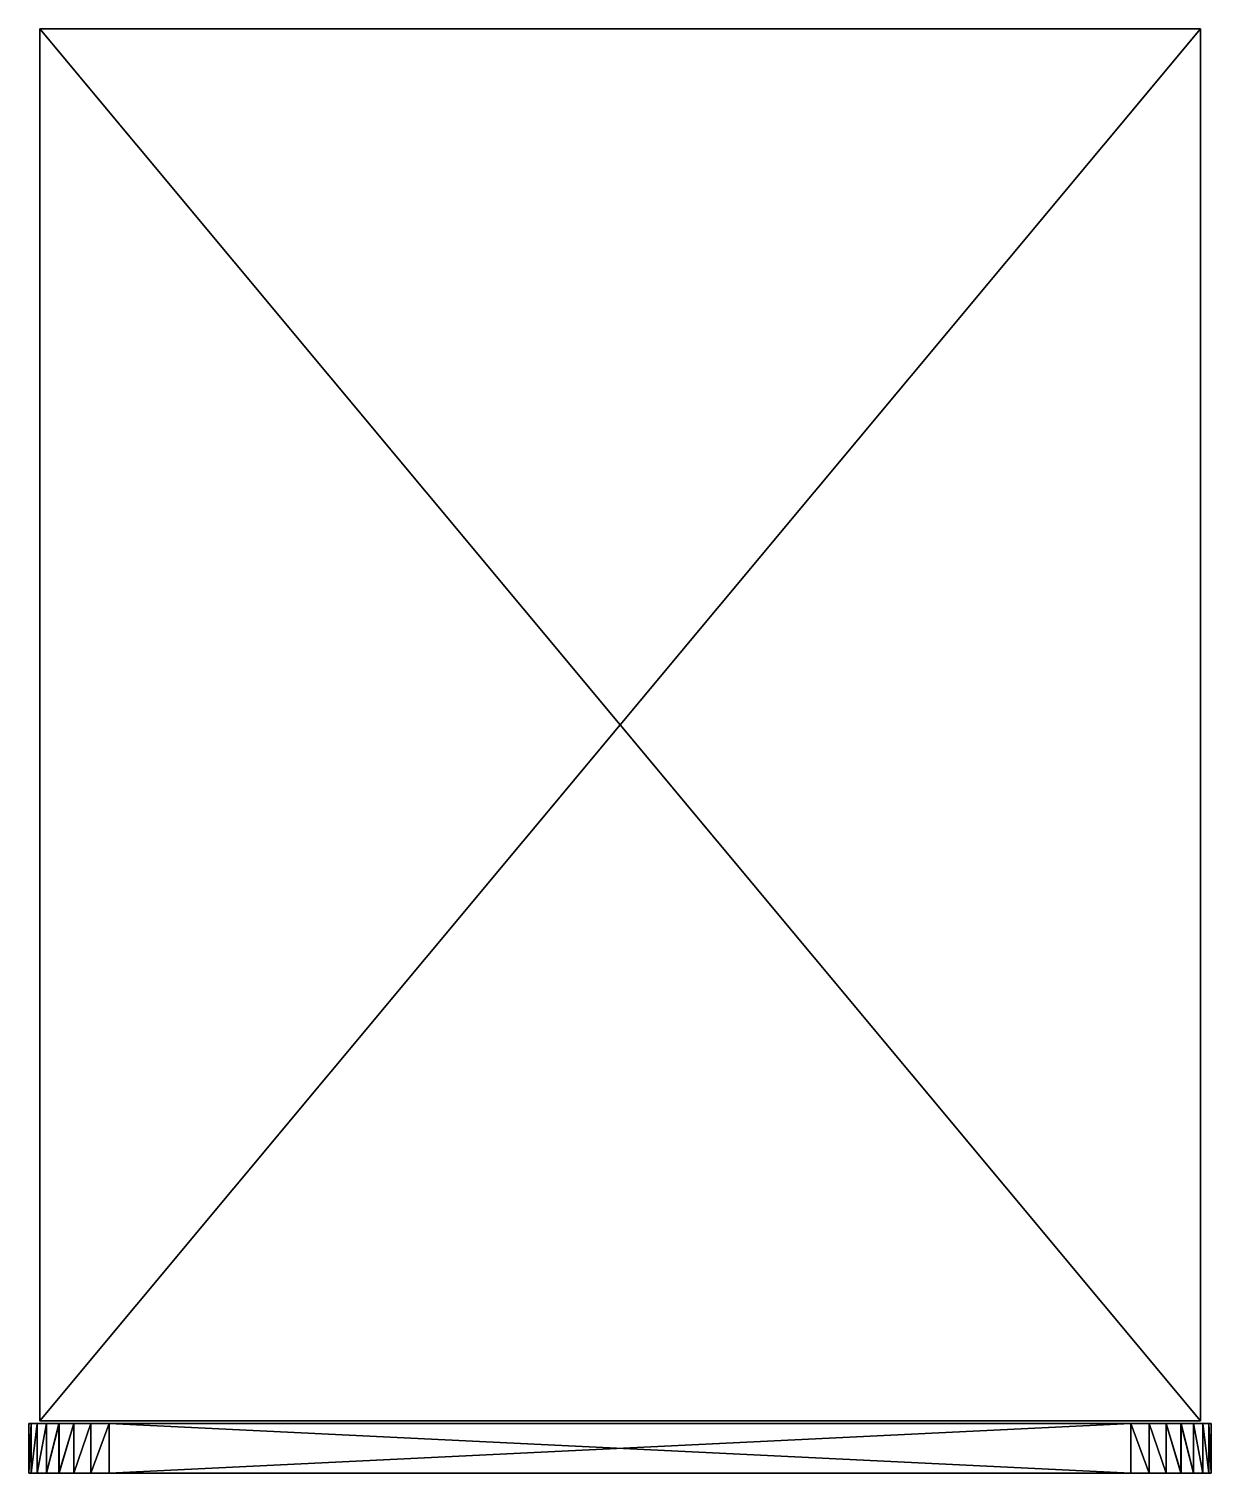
# Model space of a CAD drawing. Header units: centimetres. Extents: x -237 to 237, y -290 to 290.
import ezdxf

# ---------------------------------------------------------------- set-up
doc = ezdxf.new("R2010")
doc.units = ezdxf.units.CM
doc.layers.add('beige', color=7, linetype='Continuous', true_color=0x1c1cb1)
doc.layers.add('grey', color=7, linetype='Continuous', true_color=0x1c1cb1)

msp = doc.modelspace()

# ---------------------------------------------------------------- meshes
at = {"layer": 'beige', "color": 93, "true_color": 0x57e157}
mesh = msp.add_polyface(dxfattribs=at)
corners = [(-205.21, -270.22, 1085.78), (-212.6, -270.22, 1084.93), (-219.39, -270.22, 1082.5), (-225.37, -270.22, 1078.69), (-230.37, -270.22, 1073.69), (-234.18, -270.22, 1067.7), (-236.61, -270.22, 1060.92), (-237.46, -270.22, 1053.53), (-205.21, -290.22, 1085.78), (-212.6, -290.22, 1084.93), (-219.39, -290.22, 1082.5), (-225.37, -290.22, 1078.69), (-230.37, -290.22, 1073.69), (-234.18, -290.22, 1067.7), (-236.61, -290.22, 1060.92), (-237.46, -290.22, 1053.53), (-205.21, -270.22, -1081.48), (-212.6, -270.22, -1080.63), (-212.6, -290.22, -1080.63), (-205.21, -290.22, -1081.48), (-219.39, -270.22, -1078.2), (-219.39, -290.22, -1078.2), (-225.38, -270.22, -1074.39), (-225.38, -290.22, -1074.39), (-230.37, -270.22, -1069.39), (-230.37, -290.22, -1069.39), (-234.18, -270.22, -1063.4), (-234.18, -290.22, -1063.4), (-236.61, -270.22, -1056.61), (-236.61, -290.22, -1056.61), (-237.46, -270.22, -1049.22), (-237.46, -290.22, -1049.22), (205.21, -270.22, 1085.78), (212.6, -270.22, 1084.93), (212.6, -290.22, 1084.93), (205.21, -290.22, 1085.78), (219.39, -270.22, 1082.5), (219.39, -290.22, 1082.5), (225.38, -270.22, 1078.69), (225.38, -290.22, 1078.69), (230.37, -270.22, 1073.69), (230.37, -290.22, 1073.69), (234.18, -270.22, 1067.7), (234.18, -290.22, 1067.7), (236.61, -270.22, 1060.92), (236.61, -290.22, 1060.92), (237.46, -270.22, 1053.53), (237.46, -290.22, 1053.53), (237.46, -270.22, -1049.22), (237.46, -290.22, -1049.22), (205.21, -270.22, -1081.48), (212.6, -270.22, -1080.63), (219.39, -270.22, -1078.2), (225.37, -270.22, -1074.39), (230.37, -270.22, -1069.39), (234.18, -270.22, -1063.4), (236.61, -270.22, -1056.61), (236.61, -290.22, -1056.61), (234.18, -290.22, -1063.4), (230.37, -290.22, -1069.39), (225.37, -290.22, -1074.39), (219.39, -290.22, -1078.2), (212.6, -290.22, -1080.63), (205.21, -290.22, -1081.48)]
mesh.append_faces([[corners[k] for k in face] for face in [(48, 55, 53), (53, 51, 16), (48, 53, 16), (22, 26, 30), (16, 22, 30), (6, 4, 2), (30, 6, 2), (16, 30, 2), (16, 2, 0), (16, 32, 36), (48, 16, 36), (44, 48, 36), (44, 36, 40), (12, 14, 31), (10, 12, 31), (31, 27, 23), (31, 23, 19), (10, 31, 19), (8, 10, 19), (37, 35, 19), (19, 62, 60), (60, 58, 49), (19, 60, 49), (37, 19, 49), (41, 37, 49), (41, 49, 45)]], dxfattribs={"vtx0": -1, "vtx1": -1, "vtx2": -1, "color": 93})
mesh.append_faces([[corners[k] for k in face] for face in [(16, 0, 32), (23, 18, 19)]], dxfattribs={"vtx0": -1, "vtx2": -1, "color": 93})
mesh.append_faces([[corners[k] for k in face] for face in [(42, 44, 40), (43, 41, 45)]], dxfattribs={"vtx1": -1, "color": 93})
mesh.append_faces([[corners[k] for k in face] for face in [(16, 17, 22), (35, 8, 19)]], dxfattribs={"vtx1": -1, "vtx2": -1, "color": 93})
mesh.append_faces([[corners[k] for k in face] for face in [(9, 8, 0), (0, 1, 9), (10, 9, 1), (1, 2, 10), (11, 10, 2), (2, 3, 11), (12, 11, 3), (3, 4, 12), (13, 12, 4), (4, 5, 13), (14, 13, 5), (5, 6, 14), (15, 14, 6), (6, 7, 15), (30, 31, 15), (15, 7, 30), (18, 17, 16), (16, 19, 18), (21, 20, 17), (17, 18, 21), (23, 22, 20), (20, 21, 23), (25, 24, 22), (22, 23, 25), (27, 26, 24), (24, 25, 27), (29, 28, 26), (26, 27, 29), (31, 30, 28), (28, 29, 31), (34, 33, 32), (32, 35, 34), (37, 36, 33), (33, 34, 37), (39, 38, 36), (36, 37, 39), (41, 40, 38), (38, 39, 41), (43, 42, 40), (40, 41, 43), (45, 44, 42), (42, 43, 45), (47, 46, 44), (44, 45, 47), (48, 46, 47), (47, 49, 48), (44, 46, 48), (48, 56, 55), (55, 54, 53), (53, 52, 51), (51, 50, 16), (17, 20, 22), (22, 24, 26), (26, 28, 30), (30, 7, 6), (6, 5, 4), (4, 3, 2), (2, 1, 0), (32, 33, 36), (36, 38, 40), (41, 39, 37), (37, 34, 35), (8, 9, 10), (10, 11, 12), (12, 13, 14), (14, 15, 31), (31, 29, 27), (27, 25, 23), (23, 21, 18), (19, 63, 62), (62, 61, 60), (60, 59, 58), (58, 57, 49), (49, 47, 45), (62, 63, 50), (50, 51, 62), (61, 62, 51), (51, 52, 61), (60, 61, 52), (52, 53, 60), (59, 60, 53), (53, 54, 59), (58, 59, 54), (54, 55, 58), (57, 58, 55), (55, 56, 57), (49, 57, 56), (56, 48, 49), (8, 35, 32), (32, 0, 8), (16, 50, 63), (63, 19, 16)]], dxfattribs={"vtx2": -1, "color": 93})
at = {"layer": 'grey', "color": 93, "true_color": 0x57e157}
mesh = msp.add_polyface(dxfattribs=at)
corners = [(233.18, 290.22, 1065.75), (-233.11, 290.22, 1065.75), (-233.11, 290.22, -1085.78), (233.18, 290.22, -1085.78), (233.18, -269.17, 1065.75), (-233.11, -269.17, 1065.75), (-233.11, -269.17, -1085.78), (233.18, -269.17, -1085.78)]
mesh.append_faces([[corners[k] for k in face] for face in [(5, 4, 0), (0, 1, 5), (6, 5, 1), (1, 2, 6), (7, 6, 2), (2, 3, 7), (4, 7, 3), (3, 0, 4), (2, 1, 0), (0, 3, 2), (4, 5, 6), (6, 7, 4)]], dxfattribs={"vtx2": -1, "color": 93})

doc.saveas('drawing.dxf')
